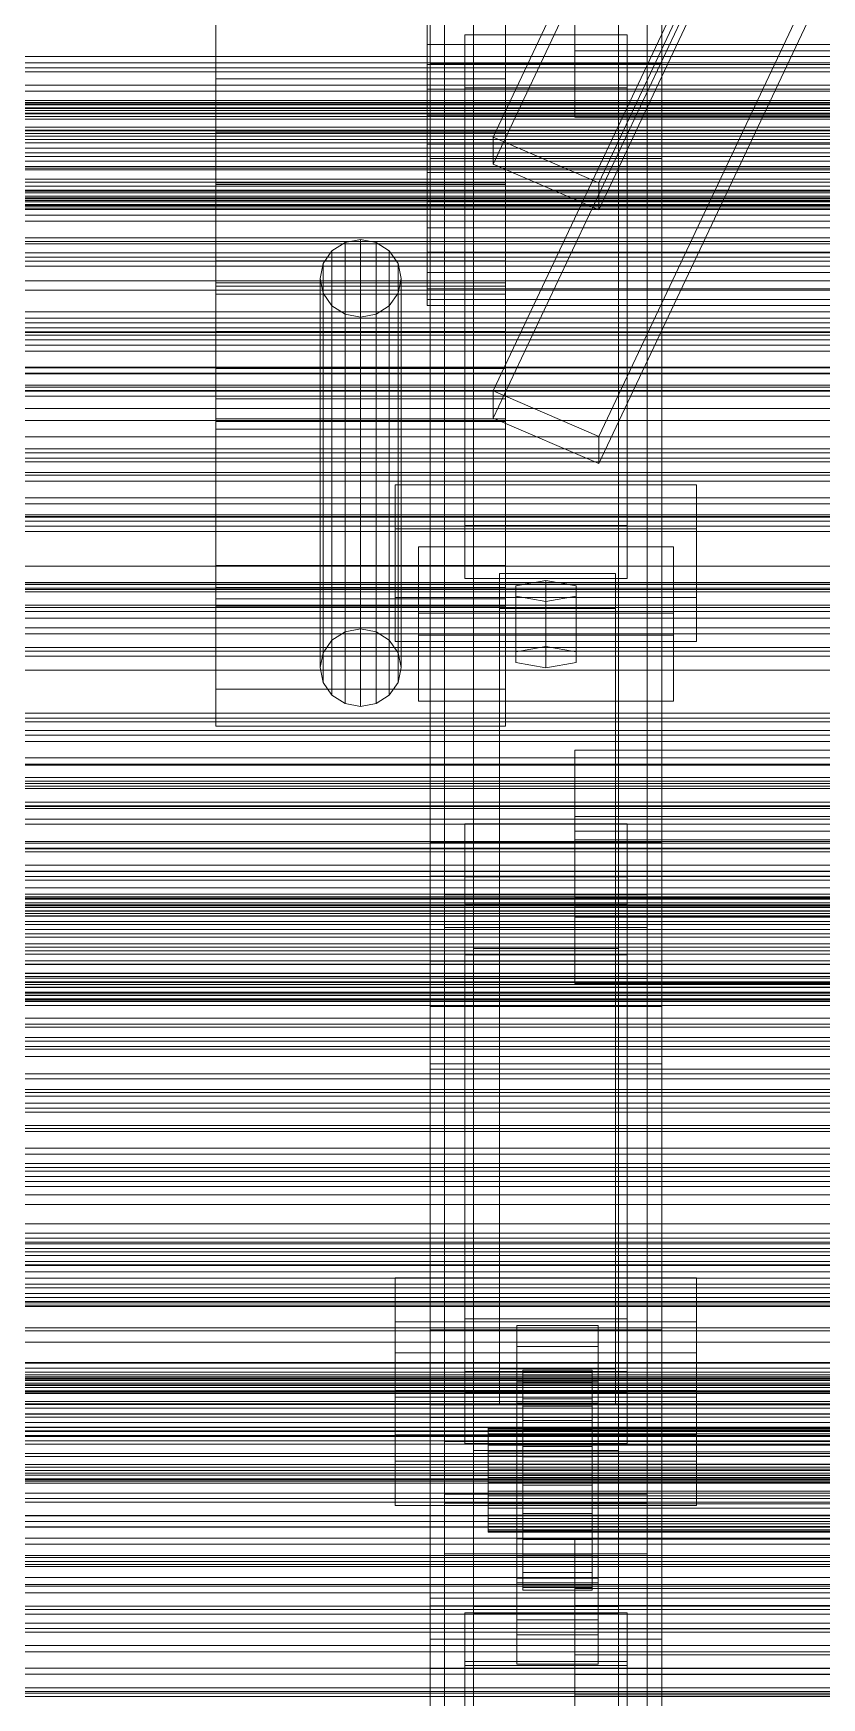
# Model space of a CAD drawing. Header units: millimetres. Extents: x -1970 to 59977, y -65068 to 6837.
# Drawn here: x -518.5 to -382.4, y -33070.8 to -32783.3 of the extents above; entities that cross this region are included whole.
import ezdxf

# ---------------------------------------------------------------- set-up
doc = ezdxf.new("R2010")
doc.units = ezdxf.units.MM
for name, color, linetype, lineweight in [('frontal_C01', 7, 'Continuous', 0), ('frontal_C02', 7, 'Continuous', 0), ('frontal_C03', 7, 'Continuous', 0), ('frontal_C03-dry', 7, 'Continuous', 0), ('frontal_mezcladora', 7, 'Continuous', 0), ('frontal_secador', 7, 'Continuous', 0), ('frontal_tolva', 7, 'Continuous', 0)]:
    doc.layers.add(name, color=color, linetype=linetype, lineweight=lineweight)

msp = doc.modelspace()

# ---------------------------------------------------------------- linework, layer by layer
at = {"layer": 'frontal_C01'}
for p, q in [((-447.5, -32923.012), (-447.5, -32646.772)), ((-412.5, -32646.772), (-412.5, -32923.012)), ((-447.5, -32932.143), (-447.5, -32655.903)), ((-412.5, -32932.143), (-412.5, -32655.903)), ((-450, -33101.026), (-450, -32735.774)), ((-410, -32735.774), (-410, -33101.026)), ((-450, -32740.922), (-450, -32788.55)), ((-450, -32903.764), (-450, -32740.922)), ((-442.5, -32740.992), (-442.5, -32913.744)), ((-442.5, -33383.501), (-442.5, -32742.009)), ((-417.5, -32913.744), (-417.5, -32740.992)), ((-417.5, -32742.009), (-417.5, -33383.501)), ((-410, -32788.55), (-410, -32740.922)), ((-410, -32740.922), (-410, -32903.764)), ((-447.5, -33026.5), (-447.5, -32750.26)), ((-412.5, -32750.26), (-412.5, -33026.5)), ((-447.5, -33035.631), (-447.5, -32759.391)), ((-412.5, -33035.631), (-412.5, -32759.391)), ((-442.5, -33409.133), (-442.5, -32767.641)), ((-417.5, -33409.133), (-417.5, -32767.641)), ((-442.5, -32768.659), (-442.5, -32941.411)), ((-425, -32786.386), (-425, -32770.924)), ((-417.5, -32768.659), (-417.5, -32941.411)), ((-450, -33139.128), (-450, -32773.876)), ((-410, -33139.128), (-410, -32773.876)), ((-425, -32782.355), (-425, -32797.817)), ((-444, -32792.746), (-444, -32783.615)), ((-444, -32783.615), (-416, -32783.615)), ((-444, -32868.364), (-444, -32783.615)), ((-416, -32783.615), (-416, -32792.746)), ((-416, -32783.615), (-416, -32868.364)), ((425, -32786.386), (-425, -32786.386)), ((-425, -32786.386), (-425, -32797.817)), ((-450, -32788.55), (-410, -32788.55)), ((-450, -32951.391), (-450, -32788.55)), ((-410, -32951.391), (-410, -32788.55)), ((-416, -32792.746), (-444, -32792.746)), ((-444, -32792.746), (-444, -32877.496)), ((-416, -32877.496), (-416, -32792.746)), ((-425, -32797.817), (425, -32797.817)), ((-456, -32880.765), (-456, -32861.285)), ((-456, -32861.285), (-404, -32861.285)), ((-456, -32868.905), (-456, -32861.285)), ((-404, -32861.285), (-404, -32880.765)), ((-404, -32861.285), (-404, -32868.905)), ((-416, -32868.364), (-444, -32868.364)), ((-444, -32868.364), (-444, -32877.496)), ((-416, -32877.496), (-416, -32868.364)), ((-404, -32868.905), (-456, -32868.905)), ((-456, -32868.905), (-456, -32888.385)), ((-404, -32888.385), (-404, -32868.905)), ((-452, -32887.251), (-452, -32872.032)), ((-452, -32872.032), (-408, -32872.032)), ((-452, -32883.463), (-452, -32872.032)), ((-408, -32872.032), (-408, -32887.251)), ((-408, -32872.032), (-408, -32883.463)), ((-444, -32877.496), (-416, -32877.496)), ((-438, -32882.686), (-438, -32876.598)), ((-438, -32876.598), (-418, -32876.598)), ((-438, -33013.956), (-438, -32876.598)), ((-418, -32876.598), (-418, -32882.686)), ((-418, -32876.598), (-418, -33013.956)), ((-430, -32877.816), (-435.196, -32878.729)), ((-435.196, -32878.729), (-435.196, -32880.555)), ((-435.196, -32890.159), (-435.196, -32878.729)), ((-424.804, -32878.729), (-430, -32877.816)), ((-430, -32889.246), (-430, -32877.816)), ((-424.804, -32880.555), (-424.804, -32878.729)), ((-424.804, -32890.159), (-424.804, -32878.729)), ((-404, -32880.765), (-456, -32880.765)), ((-456, -32880.765), (-456, -32888.385)), ((-418, -32882.686), (-438, -32882.686)), ((-438, -32882.686), (-438, -33020.044)), ((-435.196, -32880.555), (-430, -32881.468)), ((-435.196, -32891.986), (-435.196, -32880.555)), ((-430, -32881.468), (-424.804, -32880.555)), ((-430, -32881.468), (-430, -32892.899)), ((-424.804, -32891.986), (-424.804, -32880.555)), ((-418, -33020.044), (-418, -32882.686)), ((-404, -32888.385), (-404, -32880.765)), ((-408, -32883.463), (-452, -32883.463)), ((-452, -32883.463), (-452, -32898.682)), ((-408, -32898.682), (-408, -32883.463)), ((-456, -32888.385), (-404, -32888.385)), ((-408, -32887.251), (-452, -32887.251)), ((-452, -32887.251), (-452, -32898.682)), ((-408, -32898.682), (-408, -32887.251)), ((-435.196, -32890.159), (-430, -32889.246)), ((-435.196, -32891.986), (-435.196, -32890.159)), ((-430, -32889.246), (-424.804, -32890.159)), ((-424.804, -32890.159), (-424.804, -32891.986)), ((-430, -32892.899), (-435.196, -32891.986)), ((-424.804, -32891.986), (-430, -32892.899)), ((-452, -32898.682), (-408, -32898.682)), ((-410, -32903.764), (-450, -32903.764)), ((-450, -32903.764), (-450, -32951.391)), ((-450, -33007.252), (-450, -32903.764)), ((-410, -32951.391), (-410, -32903.764)), ((-410, -32903.764), (-410, -33007.252)), ((-425, -32922.624), (-425, -32907.162)), ((-425, -32907.162), (425, -32907.162)), ((-425, -32918.593), (-425, -32907.162)), ((-417.5, -32913.744), (-442.5, -32913.744)), ((-442.5, -32913.744), (-442.5, -32941.411)), ((-417.5, -32941.411), (-417.5, -32913.744)), ((-450, -32928.902), (-450, -32916.727)), ((-450, -32916.727), (450, -32916.727)), ((-450, -32950.066), (-450, -32916.727)), ((-444, -32928.984), (-444, -32919.853)), ((-444, -32919.853), (-416, -32919.853)), ((-444, -33005.334), (-444, -32919.853)), ((425, -32918.593), (-425, -32918.593)), ((-425, -32918.593), (-425, -32934.055)), ((-416, -32919.853), (-416, -32928.984)), ((-416, -32919.853), (-416, -33005.334)), ((-412.5, -32923.012), (-447.5, -32923.012)), ((-447.5, -32923.012), (-447.5, -32932.143)), ((425, -32922.624), (-425, -32922.624)), ((-425, -32922.624), (-425, -32934.055)), ((-412.5, -32932.143), (-412.5, -32923.012)), ((450, -32928.902), (-450, -32928.902)), ((-450, -32928.902), (-450, -32962.241)), ((-416, -32928.984), (-444, -32928.984)), ((-444, -32928.984), (-444, -33014.465)), ((-416, -33014.465), (-416, -32928.984)), ((-447.5, -32932.143), (-412.5, -32932.143)), ((-425, -32934.055), (425, -32934.055)), ((-442.5, -32941.411), (-417.5, -32941.411)), ((450, -32950.066), (-450, -32950.066)), ((-450, -32950.066), (-450, -32962.241)), ((-450, -32951.391), (-410, -32951.391)), ((-450, -33054.879), (-450, -32951.391)), ((-410, -33054.879), (-410, -32951.391)), ((-450, -32962.241), (450, -32962.241)), ((-456, -33017.734), (-456, -32998.254)), ((-456, -32998.254), (-404, -32998.254)), ((-456, -33005.875), (-456, -32998.254)), ((-404, -32998.254), (-404, -33017.734)), ((-404, -32998.254), (-404, -33005.875)), ((-404, -33005.875), (-456, -33005.875)), ((-456, -33005.875), (-456, -33025.355)), ((-416, -33005.334), (-444, -33005.334)), ((-444, -33005.334), (-444, -33014.465)), ((-435, -33010.146), (-435, -33006.494)), ((-435, -33006.494), (-421, -33006.494)), ((-435, -33046.501), (-435, -33006.494)), ((-421, -33006.494), (-421, -33010.146)), ((-421, -33006.494), (-421, -33046.501)), ((-416, -33014.465), (-416, -33005.334)), ((-404, -33025.355), (-404, -33005.875)), ((-410, -33007.252), (-450, -33007.252)), ((-450, -33007.252), (-450, -33054.879)), ((-450, -33372.504), (-450, -33007.252)), ((-410, -33054.879), (-410, -33007.252)), ((-410, -33007.252), (-410, -33372.504)), ((-421, -33010.146), (-435, -33010.146)), ((-435, -33010.146), (-435, -33050.153)), ((-421, -33050.153), (-421, -33010.146)), ((-444, -33014.465), (-416, -33014.465)), ((-418, -33013.956), (-438, -33013.956)), ((-438, -33013.956), (-438, -33020.044)), ((-434, -33024.204), (-434, -33014.215)), ((-434, -33014.215), (-434, -33014.628)), ((-434, -33014.215), (-422, -33014.215)), ((-434, -33015.095), (-434, -33014.215)), ((-434, -33024.399), (-434, -33014.628)), ((-434, -33014.628), (-434, -33016.307)), ((-434, -33014.628), (-422, -33014.628)), ((-434, -33024.62), (-434, -33015.095)), ((-434, -33015.095), (-422, -33015.095)), ((-434, -33017.208), (-434, -33015.095)), ((-422, -33014.628), (-422, -33014.215)), ((-422, -33014.215), (-422, -33024.204)), ((-422, -33014.215), (-422, -33015.095)), ((-422, -33016.307), (-422, -33014.628)), ((-422, -33014.628), (-422, -33024.399)), ((-422, -33015.095), (-422, -33024.62)), ((-422, -33015.095), (-422, -33017.208)), ((-418, -33020.044), (-418, -33013.956)), ((-404, -33017.734), (-456, -33017.734)), ((-456, -33017.734), (-456, -33025.355)), ((-435, -33019.886), (-435, -33016.234)), ((-435, -33016.234), (-421, -33016.234)), ((-435, -33056.241), (-435, -33016.234)), ((-434, -33025.194), (-434, -33016.307)), ((-434, -33016.307), (-434, -33019.136)), ((-434, -33016.307), (-422, -33016.307)), ((-434, -33025.622), (-434, -33017.208)), ((-434, -33017.208), (-422, -33017.208)), ((-434, -33020.411), (-434, -33017.208)), ((-422, -33019.136), (-422, -33016.307)), ((-422, -33016.307), (-422, -33025.194)), ((-422, -33017.208), (-422, -33025.622)), ((-422, -33017.208), (-422, -33020.411)), ((-421, -33016.234), (-421, -33019.886)), ((-421, -33016.234), (-421, -33056.241)), ((-404, -33025.355), (-404, -33017.734)), ((-450, -33032.39), (-450, -33020.215)), ((-450, -33020.215), (450, -33020.215)), ((-450, -33053.554), (-450, -33020.215)), ((-438, -33020.044), (-418, -33020.044)), ((-421, -33019.886), (-435, -33019.886)), ((-435, -33019.886), (-435, -33059.893)), ((-434, -33026.535), (-434, -33019.136)), ((-434, -33019.136), (-434, -33022.923)), ((-434, -33019.136), (-422, -33019.136)), ((-434, -33027.139), (-434, -33020.411)), ((-434, -33020.411), (-422, -33020.411)), ((-434, -33024.485), (-434, -33020.411)), ((-422, -33022.923), (-422, -33019.136)), ((-422, -33019.136), (-422, -33026.535)), ((-422, -33020.411), (-422, -33027.139)), ((-422, -33020.411), (-422, -33024.485)), ((-421, -33059.893), (-421, -33019.886)), ((-434, -33028.329), (-434, -33022.923)), ((-434, -33022.923), (-434, -33027.41)), ((-434, -33022.923), (-422, -33022.923)), ((-422, -33027.41), (-422, -33022.923)), ((-422, -33022.923), (-422, -33028.329)), ((-456, -33025.355), (-404, -33025.355)), ((-412.5, -33026.5), (-447.5, -33026.5)), ((-447.5, -33026.5), (-447.5, -33035.631)), ((-440, -33024.62), (-440, -33024.204)), ((-440, -33024.204), (-440, -33024.399)), ((-440, -33024.204), (440, -33024.204)), ((-440, -33024.399), (-440, -33025.194)), ((-440, -33024.399), (440, -33024.399)), ((-440, -33025.622), (-440, -33024.62)), ((-440, -33024.62), (440, -33024.62)), ((-440, -33025.194), (-440, -33026.535)), ((-440, -33025.194), (440, -33025.194)), ((-440, -33027.139), (-440, -33025.622)), ((-440, -33025.622), (440, -33025.622)), ((-440, -33026.535), (-440, -33028.329)), ((-440, -33026.535), (440, -33026.535)), ((-434, -33024.399), (-434, -33024.204)), ((-422, -33024.204), (-434, -33024.204)), ((-434, -33024.204), (-434, -33024.62)), ((-434, -33025.194), (-434, -33024.399)), ((-422, -33024.399), (-434, -33024.399)), ((-434, -33029.068), (-434, -33024.485)), ((-434, -33024.485), (-422, -33024.485)), ((-434, -33029.153), (-434, -33024.485)), ((-422, -33024.62), (-434, -33024.62)), ((-434, -33024.62), (-434, -33025.622)), ((-434, -33026.535), (-434, -33025.194)), ((-422, -33025.194), (-434, -33025.194)), ((-422, -33025.622), (-434, -33025.622)), ((-434, -33025.622), (-434, -33027.139)), ((-434, -33028.329), (-434, -33026.535)), ((-422, -33026.535), (-434, -33026.535)), ((-422, -33024.204), (-422, -33024.399)), ((-422, -33024.62), (-422, -33024.204)), ((-422, -33024.399), (-422, -33025.194)), ((-422, -33024.485), (-422, -33029.068)), ((-422, -33024.485), (-422, -33029.153)), ((-422, -33025.622), (-422, -33024.62)), ((-422, -33025.194), (-422, -33026.535)), ((-422, -33027.139), (-422, -33025.622)), ((-422, -33026.535), (-422, -33028.329)), ((-412.5, -33035.631), (-412.5, -33026.5)), ((-440, -33029.068), (-440, -33027.139)), ((-440, -33027.139), (440, -33027.139)), ((-440, -33028.329), (-440, -33030.454)), ((-440, -33028.329), (440, -33028.329)), ((-440, -33031.279), (-440, -33029.068)), ((-440, -33029.068), (440, -33029.068)), ((-422, -33027.139), (-434, -33027.139)), ((-434, -33027.139), (-434, -33029.068)), ((-434, -33027.41), (-434, -33030.454)), ((-422, -33027.41), (-434, -33027.41)), ((-434, -33027.41), (-434, -33032.292)), ((-434, -33030.454), (-434, -33028.329)), ((-422, -33028.329), (-434, -33028.329)), ((-422, -33029.068), (-434, -33029.068)), ((-434, -33029.068), (-434, -33031.279)), ((-434, -33031.279), (-434, -33029.153)), ((-434, -33029.153), (-422, -33029.153)), ((-434, -33034.095), (-434, -33029.153)), ((-422, -33029.068), (-422, -33027.139)), ((-422, -33030.454), (-422, -33027.41)), ((-422, -33032.292), (-422, -33027.41)), ((-422, -33028.329), (-422, -33030.454)), ((-422, -33031.279), (-422, -33029.068)), ((-422, -33029.153), (-422, -33031.279)), ((-422, -33029.153), (-422, -33034.095)), ((450, -33032.39), (-450, -33032.39)), ((-450, -33032.39), (-450, -33065.73)), ((-440, -33030.454), (-440, -33032.766)), ((440, -33030.454), (-440, -33030.454)), ((-440, -33033.621), (-440, -33031.279)), ((-440, -33031.279), (440, -33031.279)), ((-434, -33030.454), (-422, -33030.454)), ((-434, -33032.766), (-434, -33030.454)), ((-422, -33031.279), (-434, -33031.279)), ((-434, -33031.279), (-434, -33033.621)), ((-434, -33032.766), (-434, -33032.292)), ((-434, -33032.292), (-434, -33037.234)), ((-434, -33032.292), (-422, -33032.292)), ((-422, -33030.454), (-422, -33032.766)), ((-422, -33033.621), (-422, -33031.279)), ((-422, -33037.234), (-422, -33032.292)), ((-422, -33032.292), (-422, -33032.766)), ((-440, -33032.766), (-440, -33035.108)), ((-440, -33032.766), (440, -33032.766)), ((-440, -33035.933), (-440, -33033.621)), ((-440, -33033.621), (440, -33033.621)), ((-440, -33035.108), (-440, -33037.318)), ((-440, -33035.108), (440, -33035.108)), ((-434, -33035.108), (-434, -33032.766)), ((-422, -33032.766), (-434, -33032.766)), ((-434, -33033.621), (-434, -33034.095)), ((-422, -33033.621), (-434, -33033.621)), ((-434, -33033.621), (-434, -33035.933)), ((-434, -33034.095), (-422, -33034.095)), ((-434, -33038.977), (-434, -33034.095)), ((-434, -33037.318), (-434, -33035.108)), ((-434, -33035.108), (-434, -33037.234)), ((-422, -33035.108), (-434, -33035.108)), ((-422, -33032.766), (-422, -33035.108)), ((-422, -33034.095), (-422, -33033.621)), ((-422, -33035.933), (-422, -33033.621)), ((-422, -33034.095), (-422, -33038.977)), ((-422, -33037.234), (-422, -33035.108)), ((-422, -33035.108), (-422, -33037.318)), ((-447.5, -33035.631), (-412.5, -33035.631)), ((-440, -33038.058), (-440, -33035.933)), ((-440, -33035.933), (440, -33035.933)), ((-440, -33037.318), (-440, -33039.248)), ((-440, -33037.318), (440, -33037.318)), ((-440, -33039.852), (-440, -33038.058)), ((-440, -33038.058), (440, -33038.058)), ((-434, -33035.933), (-434, -33038.977)), ((-422, -33035.933), (-434, -33035.933)), ((-434, -33035.933), (-434, -33038.058)), ((-434, -33037.234), (-434, -33041.902)), ((-434, -33037.234), (-422, -33037.234)), ((-434, -33039.248), (-434, -33037.318)), ((-434, -33037.318), (-434, -33041.902)), ((-422, -33037.318), (-434, -33037.318)), ((-434, -33038.058), (-434, -33043.464)), ((-422, -33038.058), (-434, -33038.058)), ((-434, -33038.058), (-434, -33039.852)), ((-422, -33038.977), (-422, -33035.933)), ((-422, -33038.058), (-422, -33035.933)), ((-422, -33041.902), (-422, -33037.234)), ((-422, -33041.902), (-422, -33037.318)), ((-422, -33037.318), (-422, -33039.248)), ((-422, -33043.464), (-422, -33038.058)), ((-422, -33039.852), (-422, -33038.058)), ((-440, -33039.248), (-440, -33040.765)), ((-440, -33039.248), (440, -33039.248)), ((-440, -33041.192), (-440, -33039.852)), ((-440, -33039.852), (440, -33039.852)), ((-440, -33040.765), (-440, -33041.766)), ((-440, -33040.765), (440, -33040.765)), ((-440, -33041.988), (-440, -33041.192)), ((-440, -33041.192), (440, -33041.192)), ((-434, -33038.977), (-422, -33038.977)), ((-434, -33043.464), (-434, -33038.977)), ((-434, -33040.765), (-434, -33039.248)), ((-434, -33039.248), (-434, -33045.976)), ((-422, -33039.248), (-434, -33039.248)), ((-434, -33039.852), (-434, -33047.251)), ((-422, -33039.852), (-434, -33039.852)), ((-434, -33039.852), (-434, -33041.192)), ((-434, -33041.766), (-434, -33040.765)), ((-434, -33040.765), (-434, -33049.178)), ((-422, -33040.765), (-434, -33040.765)), ((-434, -33041.192), (-434, -33050.08)), ((-422, -33041.192), (-434, -33041.192)), ((-434, -33041.192), (-434, -33041.988)), ((-422, -33038.977), (-422, -33043.464)), ((-422, -33045.976), (-422, -33039.248)), ((-422, -33039.248), (-422, -33040.765)), ((-422, -33047.251), (-422, -33039.852)), ((-422, -33041.192), (-422, -33039.852)), ((-422, -33049.178), (-422, -33040.765)), ((-422, -33040.765), (-422, -33041.766)), ((-422, -33050.08), (-422, -33041.192)), ((-422, -33041.988), (-422, -33041.192)), ((-440, -33041.766), (-440, -33042.183)), ((-440, -33041.766), (440, -33041.766)), ((-440, -33042.183), (-440, -33041.988)), ((-440, -33041.988), (440, -33041.988)), ((-440, -33042.183), (440, -33042.183)), ((-435, -33057.34), (-435, -33043.339)), ((-435, -33043.339), (-421, -33043.339)), ((-435, -33050.959), (-435, -33043.339)), ((-434, -33042.183), (-434, -33041.766)), ((-434, -33041.766), (-434, -33051.292)), ((-422, -33041.766), (-434, -33041.766)), ((-434, -33041.902), (-434, -33045.976)), ((-434, -33041.902), (-422, -33041.902)), ((-434, -33041.988), (-434, -33051.759)), ((-422, -33041.988), (-434, -33041.988)), ((-434, -33041.988), (-434, -33042.183)), ((-434, -33042.183), (-434, -33052.172)), ((-422, -33042.183), (-434, -33042.183)), ((-434, -33043.464), (-422, -33043.464)), ((-434, -33047.251), (-434, -33043.464)), ((-425, -33058.862), (-425, -33043.4)), ((-425, -33043.4), (425, -33043.4)), ((-425, -33054.831), (-425, -33043.4)), ((-422, -33051.292), (-422, -33041.766)), ((-422, -33041.766), (-422, -33042.183)), ((-422, -33045.976), (-422, -33041.902)), ((-422, -33051.759), (-422, -33041.988)), ((-422, -33042.183), (-422, -33041.988)), ((-422, -33052.172), (-422, -33042.183)), ((-422, -33043.464), (-422, -33047.251)), ((-421, -33043.339), (-421, -33057.34)), ((-421, -33043.339), (-421, -33050.959)), ((-421, -33046.501), (-435, -33046.501)), ((-435, -33046.501), (-435, -33050.153)), ((-434, -33045.976), (-434, -33049.178)), ((-434, -33045.976), (-422, -33045.976)), ((-422, -33049.178), (-422, -33045.976)), ((-421, -33050.153), (-421, -33046.501)), ((-434, -33047.251), (-422, -33047.251)), ((-434, -33050.08), (-434, -33047.251)), ((-434, -33049.178), (-434, -33051.292)), ((-434, -33049.178), (-422, -33049.178)), ((-422, -33047.251), (-422, -33050.08)), ((-422, -33051.292), (-422, -33049.178)), ((-435, -33050.153), (-421, -33050.153)), ((-421, -33050.959), (-435, -33050.959)), ((-435, -33050.959), (-435, -33064.96)), ((-434, -33050.08), (-422, -33050.08)), ((-434, -33051.759), (-434, -33050.08)), ((-434, -33051.292), (-434, -33052.172)), ((-434, -33051.292), (-422, -33051.292)), ((-434, -33051.759), (-422, -33051.759)), ((-434, -33052.172), (-434, -33051.759)), ((-434, -33052.172), (-422, -33052.172)), ((-422, -33050.08), (-422, -33051.759)), ((-422, -33052.172), (-422, -33051.292)), ((-422, -33051.759), (-422, -33052.172)), ((-421, -33064.96), (-421, -33050.959)), ((450, -33053.554), (-450, -33053.554)), ((-450, -33053.554), (-450, -33065.73)), ((-450, -33054.879), (-410, -33054.879)), ((-450, -33420.131), (-450, -33054.879)), ((425, -33054.831), (-425, -33054.831)), ((-425, -33054.831), (-425, -33070.293)), ((-410, -33420.131), (-410, -33054.879)), ((-444, -33065.222), (-444, -33056.091)), ((-444, -33056.091), (-416, -33056.091)), ((-444, -33142.303), (-444, -33056.091)), ((-421, -33056.241), (-435, -33056.241)), ((-435, -33056.241), (-435, -33059.893)), ((-421, -33057.34), (-435, -33057.34)), ((-435, -33057.34), (-435, -33064.96)), ((-421, -33059.893), (-421, -33056.241)), ((-421, -33064.96), (-421, -33057.34)), ((-416, -33056.091), (-416, -33065.222)), ((-416, -33056.091), (-416, -33142.303)), ((-435, -33059.893), (-421, -33059.893)), ((425, -33058.862), (-425, -33058.862)), ((-425, -33058.862), (-425, -33070.293)), ((-450, -33065.73), (450, -33065.73)), ((-416, -33065.222), (-444, -33065.222)), ((-444, -33065.222), (-444, -33151.435)), ((-435, -33064.96), (-421, -33064.96)), ((-416, -33151.435), (-416, -33065.222)), ((-425, -33070.293), (425, -33070.293))]:
    msp.add_line(p, q, dxfattribs=at)
at = {"layer": 'frontal_C02'}
for p, q in [((-439.114, -32801.266), (-299.114, -32504.801)), ((-439.114, -32805.942), (-299.114, -32509.477)), ((-280.886, -32512.674), (-420.886, -32809.138)), ((-420.886, -32813.814), (-280.886, -32517.35)), ((-439.114, -32845.106), (-299.114, -32548.641)), ((-439.114, -32849.782), (-299.114, -32553.317)), ((-280.886, -32556.513), (-420.886, -32852.978)), ((-420.886, -32857.654), (-280.886, -32561.19)), ((-450, -32766.677), (-450, -32804.93)), ((-450, -32923.039), (-450, -32766.677)), ((-410, -32804.93), (-410, -32766.677)), ((-410, -32766.677), (-410, -32923.039)), ((-487, -32791.203), (-487, -32775.048)), ((-437, -32775.048), (-437, -32791.203)), ((-450.5, -32780.553), (-450.5, -32785.261)), ((-450.5, -32788.721), (-450.5, -32782.425)), ((-487, -32782.869), (-487, -32800.429)), ((-450.5, -32785.261), (-450.5, -32792.965)), ((-342.5, -32785.261), (-450.5, -32785.261)), ((-437, -32800.429), (-437, -32782.869)), ((-487, -32809.449), (-487, -32791.203)), ((-487, -32791.203), (-437, -32791.203)), ((-450.5, -32797.486), (-450.5, -32788.721)), ((-342.5, -32788.721), (-450.5, -32788.721)), ((-437, -32791.203), (-437, -32809.449)), ((-450.5, -32792.965), (-450.5, -32802.492)), ((-342.5, -32792.965), (-450.5, -32792.965)), ((-450.5, -32807.386), (-450.5, -32797.486)), ((-450.5, -32797.486), (-342.5, -32797.486)), ((-487, -32800.429), (-487, -32818.676)), ((-437, -32800.429), (-487, -32800.429)), ((-450.5, -32802.492), (-450.5, -32812.392)), ((-342.5, -32802.492), (-450.5, -32802.492)), ((-420.886, -32809.138), (-439.114, -32801.266)), ((-439.114, -32801.266), (-439.114, -32805.942)), ((-437, -32818.676), (-437, -32800.429)), ((-450, -32804.93), (-410, -32804.93)), ((-450, -32961.292), (-450, -32804.93)), ((-410, -32961.292), (-410, -32804.93)), ((-450.5, -32816.913), (-450.5, -32807.386)), ((-342.5, -32807.386), (-450.5, -32807.386)), ((-439.114, -32805.942), (-420.886, -32813.814)), ((-487, -32882.251), (-487, -32809.185)), ((-487, -32809.185), (-437, -32809.185)), ((-487, -32823.53), (-487, -32809.185)), ((-487, -32827.009), (-487, -32809.449)), ((-437, -32809.449), (-487, -32809.449)), ((-437, -32809.185), (-437, -32882.251)), ((-437, -32809.185), (-437, -32823.53)), ((-437, -32809.449), (-437, -32827.009)), ((-420.886, -32813.814), (-420.886, -32809.138)), ((-450.5, -32812.392), (-450.5, -32821.157)), ((-342.5, -32812.392), (-450.5, -32812.392)), ((-450.5, -32824.617), (-450.5, -32816.913)), ((-342.5, -32816.913), (-450.5, -32816.913)), ((-487, -32818.676), (-487, -32834.831)), ((-437, -32818.676), (-487, -32818.676)), ((-464.679, -32819.472), (-466.95, -32820.923)), ((-462, -32818.962), (-464.679, -32819.472)), ((-464.679, -32886.693), (-464.679, -32819.472)), ((-459.321, -32819.472), (-462, -32818.962)), ((-462, -32886.184), (-462, -32818.962)), ((-457.05, -32820.923), (-459.321, -32819.472)), ((-459.321, -32886.693), (-459.321, -32819.472)), ((-437, -32834.831), (-437, -32818.676)), ((-487, -32875.235), (-487, -32822.627)), ((-487, -32822.627), (-437, -32822.627)), ((-487, -32828.365), (-487, -32822.627)), ((-466.95, -32820.923), (-468.467, -32823.095)), ((-466.95, -32888.144), (-466.95, -32820.923)), ((-455.533, -32823.095), (-457.05, -32820.923)), ((-457.05, -32888.144), (-457.05, -32820.923)), ((-450.5, -32821.157), (-450.5, -32827.453)), ((-342.5, -32821.157), (-450.5, -32821.157)), ((-437, -32822.627), (-437, -32875.235)), ((-437, -32822.627), (-437, -32828.365)), ((-437, -32823.53), (-487, -32823.53)), ((-487, -32823.53), (-487, -32896.596)), ((-468.467, -32823.095), (-469, -32825.657)), ((-469, -32825.657), (-468.467, -32828.219)), ((-469, -32892.878), (-469, -32825.657)), ((-468.467, -32890.316), (-468.467, -32823.095)), ((-455, -32825.657), (-455.533, -32823.095)), ((-455.533, -32890.316), (-455.533, -32823.095)), ((-455.533, -32828.219), (-455, -32825.657)), ((-455, -32825.657), (-455, -32892.878)), ((-450.5, -32829.326), (-450.5, -32824.617)), ((-342.5, -32824.617), (-450.5, -32824.617)), ((-437, -32896.596), (-437, -32823.53)), ((-487, -32879.06), (-487, -32826.452)), ((-487, -32826.452), (-437, -32826.452)), ((-487, -32850.361), (-487, -32826.452)), ((-487, -32841.209), (-487, -32827.009)), ((-437, -32827.009), (-487, -32827.009)), ((-437, -32828.365), (-487, -32828.365)), ((-487, -32828.365), (-487, -32880.973)), ((-468.467, -32828.219), (-466.95, -32830.39)), ((-468.467, -32895.44), (-468.467, -32828.219)), ((-457.05, -32830.39), (-455.533, -32828.219)), ((-455.533, -32895.44), (-455.533, -32828.219)), ((-450.5, -32827.453), (-450.5, -32830.322)), ((-342.5, -32827.453), (-450.5, -32827.453)), ((-437, -32826.452), (-437, -32879.06)), ((-437, -32826.452), (-437, -32850.361)), ((-437, -32827.009), (-437, -32841.209)), ((-437, -32880.973), (-437, -32828.365)), ((-466.95, -32830.39), (-464.679, -32831.842)), ((-466.95, -32897.612), (-466.95, -32830.39)), ((-459.321, -32831.842), (-457.05, -32830.39)), ((-457.05, -32897.612), (-457.05, -32830.39)), ((-450.5, -32830.322), (-450.5, -32829.326)), ((-342.5, -32829.326), (-450.5, -32829.326)), ((-342.5, -32830.322), (-450.5, -32830.322)), ((-464.679, -32831.842), (-462, -32832.351)), ((-464.679, -32899.063), (-464.679, -32831.842)), ((-462, -32832.351), (-459.321, -32831.842)), ((-462, -32899.572), (-462, -32832.351)), ((-459.321, -32899.063), (-459.321, -32831.842)), ((-487, -32834.831), (-487, -32846.435)), ((-437, -32834.831), (-487, -32834.831)), ((-437, -32846.435), (-437, -32834.831)), ((-487, -32849.887), (-487, -32841.209)), ((-437, -32841.209), (-487, -32841.209)), ((-437, -32841.209), (-437, -32849.887)), ((-420.886, -32852.978), (-439.114, -32845.106)), ((-439.114, -32845.106), (-439.114, -32849.782)), ((-487, -32846.435), (-487, -32851.722)), ((-437, -32846.435), (-487, -32846.435)), ((-437, -32851.722), (-437, -32846.435)), ((-487, -32851.722), (-487, -32849.887)), ((-437, -32849.887), (-487, -32849.887)), ((-437, -32850.361), (-487, -32850.361)), ((-487, -32850.361), (-487, -32902.968)), ((-439.114, -32849.782), (-420.886, -32857.654)), ((-437, -32849.887), (-437, -32851.722)), ((-437, -32902.968), (-437, -32850.361)), ((-437, -32851.722), (-487, -32851.722)), ((-420.886, -32857.654), (-420.886, -32852.978)), ((-437, -32875.235), (-487, -32875.235)), ((-487, -32875.235), (-487, -32880.973)), ((-437, -32880.973), (-437, -32875.235)), ((-437, -32879.06), (-487, -32879.06)), ((-487, -32879.06), (-487, -32902.968)), ((-437, -32902.968), (-437, -32879.06)), ((-487, -32880.973), (-437, -32880.973)), ((-437, -32882.251), (-487, -32882.251)), ((-487, -32882.251), (-487, -32896.596)), ((-437, -32896.596), (-437, -32882.251)), ((-468.467, -32890.316), (-466.95, -32888.144)), ((-466.95, -32888.144), (-464.679, -32886.693)), ((-464.679, -32886.693), (-462, -32886.184)), ((-462, -32886.184), (-459.321, -32886.693)), ((-459.321, -32886.693), (-457.05, -32888.144)), ((-457.05, -32888.144), (-455.533, -32890.316)), ((-469, -32892.878), (-468.467, -32890.316)), ((-455.533, -32890.316), (-455, -32892.878)), ((-468.467, -32895.44), (-469, -32892.878)), ((-455, -32892.878), (-455.533, -32895.44)), ((-487, -32896.596), (-437, -32896.596)), ((-466.95, -32897.612), (-468.467, -32895.44)), ((-464.679, -32899.063), (-466.95, -32897.612)), ((-457.05, -32897.612), (-459.321, -32899.063)), ((-455.533, -32895.44), (-457.05, -32897.612)), ((-462, -32899.572), (-464.679, -32899.063)), ((-459.321, -32899.063), (-462, -32899.572)), ((-487, -32902.968), (-437, -32902.968)), ((-410, -32923.039), (-450, -32923.039)), ((-450, -32923.039), (-450, -32961.292)), ((-450, -33022.409), (-450, -32923.039)), ((-425, -32935.971), (-425, -32921.124)), ((-425, -32921.124), (425, -32921.124)), ((-425, -32932.6), (-425, -32921.124)), ((-410, -32961.292), (-410, -32923.039)), ((-410, -32923.039), (-410, -33022.409)), ((-444, -32942.495), (-444, -32933.727)), ((-444, -32933.727), (-416, -32933.727)), ((-444, -33018.078), (-444, -32933.727)), ((425, -32932.6), (-425, -32932.6)), ((-425, -32932.6), (-425, -32947.447)), ((-416, -32933.727), (-416, -32942.495)), ((-416, -32933.727), (-416, -33018.078)), ((-447.5, -32946.549), (-447.5, -32937.781)), ((-447.5, -32937.781), (-412.5, -32937.781)), ((-447.5, -33119.485), (-447.5, -32937.781)), ((425, -32935.971), (-425, -32935.971)), ((-425, -32935.971), (-425, -32947.447)), ((-412.5, -32937.781), (-412.5, -32946.549)), ((-412.5, -32937.781), (-412.5, -33119.485)), ((-410, -32943.599), (-450, -32943.599)), ((-450, -32943.599), (-450, -32991.416)), ((-450, -33099.961), (-450, -32943.599)), ((-416, -32942.495), (-444, -32942.495)), ((-444, -32942.495), (-444, -33026.846)), ((-416, -33026.846), (-416, -32942.495)), ((-410, -32991.416), (-410, -32943.599)), ((-410, -32943.599), (-410, -33099.961)), ((-412.5, -32946.549), (-447.5, -32946.549)), ((-447.5, -33128.253), (-447.5, -32946.549)), ((-425, -32947.447), (425, -32947.447)), ((-412.5, -33128.253), (-412.5, -32946.549)), ((-450, -32961.292), (-410, -32961.292)), ((-450, -33060.662), (-450, -32961.292)), ((-410, -33060.662), (-410, -32961.292)), ((-450, -32991.416), (-410, -32991.416)), ((-450, -33147.778), (-450, -32991.416)), ((-410, -33147.778), (-410, -32991.416)), ((-456, -33029.902), (-456, -33011.197)), ((-456, -33011.197), (-404, -33011.197)), ((-456, -33018.848), (-456, -33011.197)), ((-404, -33011.197), (-404, -33029.902)), ((-404, -33011.197), (-404, -33018.848)), ((-416, -33018.078), (-444, -33018.078)), ((-444, -33018.078), (-444, -33026.846)), ((-416, -33026.846), (-416, -33018.078)), ((-404, -33018.848), (-456, -33018.848)), ((-456, -33018.848), (-456, -33037.553)), ((-404, -33037.553), (-404, -33018.848)), ((-410, -33022.409), (-450, -33022.409)), ((-450, -33022.409), (-450, -33060.662)), ((-450, -33373.127), (-450, -33022.409)), ((-410, -33060.662), (-410, -33022.409)), ((-410, -33022.409), (-410, -33373.127)), ((-444, -33026.846), (-416, -33026.846)), ((-442.5, -33056.197), (-442.5, -33026.875)), ((-442.5, -33026.875), (-417.5, -33026.875)), ((-442.5, -33026.875), (-442.5, -33109.208)), ((-417.5, -33026.875), (-417.5, -33056.197)), ((-417.5, -33109.208), (-417.5, -33026.875)), ((-417.5, -33028.053), (-442.5, -33028.053)), ((-442.5, -33028.053), (-442.5, -33055.019)), ((-442.5, -33560.475), (-442.5, -33028.053)), ((-417.5, -33055.019), (-417.5, -33028.053)), ((-417.5, -33028.053), (-417.5, -33560.475)), ((-404, -33029.902), (-456, -33029.902)), ((-456, -33029.902), (-456, -33037.553)), ((-404, -33037.553), (-404, -33029.902)), ((-456, -33037.553), (-404, -33037.553)), ((-447.5, -33045.92), (-447.5, -33037.152)), ((-447.5, -33037.152), (-412.5, -33037.152)), ((-447.5, -33218.856), (-447.5, -33037.152)), ((-412.5, -33037.152), (-412.5, -33045.92)), ((-412.5, -33037.152), (-412.5, -33218.856)), ((-412.5, -33045.92), (-447.5, -33045.92)), ((-447.5, -33227.624), (-447.5, -33045.92)), ((-412.5, -33227.624), (-412.5, -33045.92)), ((-425, -33066.756), (-425, -33051.909)), ((-425, -33051.909), (425, -33051.909)), ((-425, -33063.385), (-425, -33051.909)), ((-442.5, -33055.019), (-417.5, -33055.019)), ((-442.5, -33587.441), (-442.5, -33055.019)), ((-417.5, -33587.441), (-417.5, -33055.019)), ((-417.5, -33056.197), (-442.5, -33056.197)), ((-442.5, -33056.197), (-442.5, -33138.53)), ((-417.5, -33056.197), (-417.5, -33138.53)), ((-450, -33060.662), (-410, -33060.662)), ((-450, -33411.381), (-450, -33060.662)), ((-410, -33411.381), (-410, -33060.662)), ((425, -33063.385), (-425, -33063.385)), ((-425, -33063.385), (-425, -33078.232)), ((-444, -33073.28), (-444, -33064.512)), ((-444, -33064.512), (-416, -33064.512)), ((-444, -33149.598), (-444, -33064.512)), ((425, -33066.756), (-425, -33066.756)), ((-425, -33066.756), (-425, -33078.232)), ((-416, -33064.512), (-416, -33073.28)), ((-416, -33064.512), (-416, -33149.598))]:
    msp.add_line(p, q, dxfattribs=at)
at = {"layer": 'frontal_C03'}
for p, q in [((-1250, -32787.32), (1250, -32787.32)), ((1250, -32788.431), (-1250, -32788.431)), ((-1250, -32789.276), (1250, -32789.276)), ((1250, -32789.313), (-1250, -32789.313)), ((1250, -32789.966), (-1250, -32789.966)), ((1250, -32792.274), (-1250, -32792.274)), ((-1250, -32793.331), (1250, -32793.331)), ((-1268, -32795.293), (1268, -32795.293)), ((-1268, -32795.518), (1268, -32795.518)), ((-1268, -32795.682), (1268, -32795.682)), ((-1268, -32796.34), (1268, -32796.34)), ((-1268, -32796.657), (1268, -32796.657)), ((-1250, -32794.92), (1250, -32794.92)), ((1250, -32796.183), (-1250, -32796.183)), ((-1268, -32797.703), (1268, -32797.703)), ((-1268, -32798.152), (1268, -32798.152)), ((-1268, -32799.516), (1268, -32799.516)), ((1250, -32797.101), (-1250, -32797.101)), ((1250, -32797.24), (-1250, -32797.24)), ((1250, -32799.548), (-1250, -32799.548)), ((-1268, -32800.066), (1268, -32800.066)), ((-1268, -32801.653), (1268, -32801.653)), ((1268, -32802.267), (-1268, -32802.267)), ((1250, -32800.201), (-1250, -32800.201)), ((1250, -32801.083), (-1250, -32801.083)), ((-1268, -32803.97), (1268, -32803.97)), ((-1268, -32804.605), (1268, -32804.605)), ((-1250, -32803.159), (1250, -32803.159)), ((-1250, -32805.417), (1250, -32805.417)), ((-1268, -32806.309), (1268, -32806.309)), ((-1268, -32806.922), (1268, -32806.922)), ((-1268, -32808.51), (1268, -32808.51)), ((-1268, -32809.06), (1268, -32809.06)), ((-1268, -32810.423), (1268, -32810.423)), ((-1268, -32810.872), (1268, -32810.872)), ((1250, -32810.889), (-1250, -32810.889)), ((-1268, -32811.918), (1268, -32811.918)), ((-1268, -32812.236), (1268, -32812.236)), ((-1268, -32812.894), (1268, -32812.894)), ((-1268, -32813.058), (1268, -32813.058)), ((-1268, -32813.282), (1268, -32813.282)), ((-1250, -32811.474), (1250, -32811.474)), ((1250, -32811.77), (-1250, -32811.77)), ((1250, -32812.424), (-1250, -32812.424)), ((-1250, -32813.655), (1250, -32813.655)), ((1250, -32814.731), (-1250, -32814.731)), ((-1250, -32815.789), (1250, -32815.789)), ((1250, -32818.641), (-1250, -32818.641)), ((-1250, -32819.3), (1250, -32819.3)), ((1250, -32819.698), (-1250, -32819.698)), ((-1250, -32821.256), (1250, -32821.256)), ((1250, -32822.006), (-1250, -32822.006)), ((1250, -32822.659), (-1250, -32822.659)), ((1250, -32823.54), (-1250, -32823.54)), ((-1250, -32826.103), (1250, -32826.103)), ((-1250, -32827.7), (1250, -32827.7)), ((-1250, -32831.419), (1250, -32831.419)), ((-1250, -32832.548), (1250, -32832.548)), ((1250, -32833.347), (-1250, -32833.347)), ((1250, -32834.228), (-1250, -32834.228)), ((1250, -32834.882), (-1250, -32834.882)), ((-1250, -32834.886), (1250, -32834.886)), ((-1250, -32835.47), (1250, -32835.47)), ((-1250, -32836.268), (1250, -32836.268)), ((1250, -32837.189), (-1250, -32837.189)), ((-1250, -32838.246), (1250, -32838.246)), ((1250, -32841.098), (-1250, -32841.098)), ((1250, -32842.156), (-1250, -32842.156)), ((1250, -32844.463), (-1250, -32844.463)), ((1250, -32845.117), (-1250, -32845.117)), ((1250, -32845.998), (-1250, -32845.998)), ((-1500, -32850.211), (1500, -32850.211)), ((-1500, -32855.102), (1500, -32855.102)), ((1250, -32855.804), (-1250, -32855.804)), ((1250, -32856.686), (-1250, -32856.686)), ((1250, -32857.339), (-1250, -32857.339)), ((1500, -32859.194), (-1500, -32859.194)), ((1250, -32859.647), (-1250, -32859.647)), ((-1250, -32860.704), (1250, -32860.704)), ((1250, -32863.556), (-1250, -32863.556)), ((1250, -32864.613), (-1250, -32864.613)), ((1500, -32866.511), (-1500, -32866.511)), ((1500, -32866.796), (-1500, -32866.796)), ((1250, -32866.921), (-1250, -32866.921)), ((1250, -32867.574), (-1250, -32867.574)), ((1250, -32868.456), (-1250, -32868.456)), ((-1500, -32878.204), (1500, -32878.204)), ((1250, -32878.262), (-1250, -32878.262)), ((1250, -32879.143), (-1250, -32879.143)), ((1250, -32879.797), (-1250, -32879.797)), ((1250, -32882.104), (-1250, -32882.104)), ((-1250, -32883.162), (1250, -32883.162)), ((1500, -32884.317), (-1500, -32884.317)), ((1250, -32886.014), (-1250, -32886.014)), ((1250, -32887.071), (-1250, -32887.071)), ((1250, -32889.378), (-1250, -32889.378)), ((1250, -32890.032), (-1250, -32890.032)), ((1250, -32890.913), (-1250, -32890.913)), ((-1500, -32893.3), (1500, -32893.3)), ((1250, -32900.72), (-1250, -32900.72)), ((1250, -32901.601), (-1250, -32901.601)), ((1250, -32902.254), (-1250, -32902.254)), ((1250, -32904.562), (-1250, -32904.562)), ((-1250, -32905.619), (1250, -32905.619)), ((1250, -32908.471), (-1250, -32908.471)), ((1250, -32909.529), (-1250, -32909.529)), ((1250, -32911.836), (-1250, -32911.836)), ((1250, -32912.49), (-1250, -32912.49)), ((1250, -32913.371), (-1250, -32913.371)), ((-1250, -32916.092), (1250, -32916.092)), ((-1250, -32916.725), (1250, -32916.725)), ((-1250, -32917.189), (1250, -32917.189)), ((-1250, -32919.044), (1250, -32919.044)), ((-1250, -32919.941), (1250, -32919.941)), ((-1250, -32922.893), (1250, -32922.893)), ((1250, -32923.177), (-1250, -32923.177)), ((1250, -32924.059), (-1250, -32924.059)), ((-1250, -32924.16), (1250, -32924.16)), ((1250, -32924.712), (-1250, -32924.712)), ((1530, -32928.942), (-1530, -32928.942)), ((1250, -32927.019), (-1250, -32927.019)), ((-1250, -32928.008), (1250, -32928.008)), ((-1250, -32928.077), (1250, -32928.077)), ((-1250, -32929.56), (1250, -32929.56)), ((1250, -32930.929), (-1250, -32930.929)), ((1250, -32931.986), (-1250, -32931.986)), ((1530, -32933.942), (-1530, -32933.942)), ((-1500, -32932.482), (1500, -32932.482)), ((-1500, -32932.706), (1500, -32932.706)), ((-1500, -32932.87), (1500, -32932.87)), ((-1500, -32933.528), (1500, -32933.528)), ((-1500, -32933.845), (1500, -32933.845)), ((-1500, -32934.891), (1500, -32934.891)), ((-1250, -32934.04), (1250, -32934.04)), ((1250, -32934.294), (-1250, -32934.294)), ((1250, -32934.947), (-1250, -32934.947)), ((-1500, -32935.34), (1500, -32935.34)), ((-1500, -32936.704), (1500, -32936.704)), ((-1500, -32937.254), (1500, -32937.254)), ((1250, -32935.772), (-1250, -32935.772)), ((1250, -32935.828), (-1250, -32935.828)), ((-1500, -32938.841), (1500, -32938.841)), ((1500, -32939.455), (-1500, -32939.455)), ((-1250, -32940.58), (1250, -32940.58)), ((-1500, -32941.158), (1500, -32941.158)), ((-1500, -32941.793), (1500, -32941.793)), ((-1500, -32943.497), (1500, -32943.497)), ((-1250, -32942.372), (1250, -32942.372)), ((-1500, -32944.111), (1500, -32944.111)), ((-1500, -32945.698), (1500, -32945.698)), ((-1500, -32946.248), (1500, -32946.248)), ((1250, -32945.635), (-1250, -32945.635)), ((-1500, -32947.611), (1500, -32947.611)), ((-1500, -32948.06), (1500, -32948.06)), ((-1500, -32949.107), (1500, -32949.107)), ((1250, -32946.516), (-1250, -32946.516)), ((1250, -32947.17), (-1250, -32947.17)), ((-1250, -32947.18), (1250, -32947.18)), ((-1250, -32948.911), (1250, -32948.911)), ((-1500, -32949.424), (1500, -32949.424)), ((-1500, -32950.082), (1500, -32950.082)), ((-1500, -32950.246), (1500, -32950.246)), ((-1500, -32950.47), (1500, -32950.47)), ((1250, -32949.477), (-1250, -32949.477)), ((-1250, -32950.534), (1250, -32950.534)), ((-1250, -32953.392), (1250, -32953.392)), ((1250, -32954.444), (-1250, -32954.444)), ((-1250, -32954.944), (1250, -32954.944)), ((1250, -32956.751), (-1250, -32956.751)), ((1250, -32957.405), (-1250, -32957.405)), ((1250, -32958.286), (-1250, -32958.286)), ((-1250, -32958.792), (1250, -32958.792)), ((-1250, -32960.059), (1250, -32960.059)), ((-1250, -32963.011), (1250, -32963.011)), ((-1250, -32963.907), (1250, -32963.907)), ((-1250, -32965.763), (1250, -32965.763)), ((-1250, -32966.227), (1250, -32966.227)), ((-1250, -32966.86), (1250, -32966.86)), ((1250, -32968.092), (-1250, -32968.092)), ((1250, -32968.974), (-1250, -32968.974)), ((1250, -32969.627), (-1250, -32969.627)), ((1250, -32971.935), (-1250, -32971.935)), ((-1250, -32972.992), (1250, -32972.992)), ((1250, -32975.844), (-1250, -32975.844)), ((1250, -32976.902), (-1250, -32976.902)), ((1250, -32979.209), (-1250, -32979.209)), ((1250, -32979.862), (-1250, -32979.862)), ((1250, -32980.744), (-1250, -32980.744)), ((1530, -32983.942), (-1530, -32983.942)), ((1530, -32988.942), (-1530, -32988.942)), ((1250, -32990.55), (-1250, -32990.55)), ((1250, -32991.431), (-1250, -32991.431)), ((1250, -32992.085), (-1250, -32992.085)), ((-1250, -32992.392), (1250, -32992.392)), ((-1250, -32993.19), (1250, -32993.19)), ((-1250, -32993.774), (1250, -32993.774)), ((1250, -32994.392), (-1250, -32994.392)), ((-1250, -32995.45), (1250, -32995.45)), ((-1250, -32996.112), (1250, -32996.112)), ((-1250, -32997.242), (1250, -32997.242)), ((1250, -32998.302), (-1250, -32998.302)), ((1250, -32999.359), (-1250, -32999.359)), ((-1250, -33000.961), (1250, -33000.961)), ((1250, -33001.667), (-1250, -33001.667)), ((1250, -33002.32), (-1250, -33002.32)), ((-1250, -33002.558), (1250, -33002.558)), ((1250, -33003.201), (-1250, -33003.201)), ((-1250, -33007.405), (1250, -33007.405)), ((-1250, -33009.36), (1250, -33009.36)), ((-1268, -33015.378), (1268, -33015.378)), ((1250, -33013.008), (-1250, -33013.008)), ((1250, -33013.889), (-1250, -33013.889)), ((1250, -33014.543), (-1250, -33014.543)), ((-1250, -33015.005), (1250, -33015.005)), ((-1268, -33015.602), (1268, -33015.602)), ((-1268, -33015.767), (1268, -33015.767)), ((-1268, -33016.424), (1268, -33016.424)), ((-1268, -33016.742), (1268, -33016.742)), ((-1268, -33017.788), (1268, -33017.788)), ((-1268, -33018.237), (1268, -33018.237)), ((1250, -33016.85), (-1250, -33016.85)), ((1250, -33017.186), (-1250, -33017.186)), ((-1250, -33017.907), (1250, -33017.907)), ((-1268, -33019.6), (1268, -33019.6)), ((-1268, -33020.15), (1268, -33020.15)), ((1250, -33020.759), (-1250, -33020.759)), ((-1268, -33021.738), (1268, -33021.738)), ((1268, -33022.351), (-1268, -33022.351)), ((-1268, -33024.055), (1268, -33024.055)), ((1250, -33021.817), (-1250, -33021.817)), ((-1250, -33023.243), (1250, -33023.243)), ((-1268, -33024.69), (1268, -33024.69)), ((-1268, -33026.394), (1268, -33026.394)), ((1250, -33024.124), (-1250, -33024.124)), ((1250, -33024.778), (-1250, -33024.778)), ((-1250, -33025.502), (1250, -33025.502)), ((1250, -33025.659), (-1250, -33025.659)), ((-1268, -33027.007), (1268, -33027.007)), ((-1268, -33028.595), (1268, -33028.595)), ((-1268, -33029.145), (1268, -33029.145)), ((-1268, -33030.508), (1268, -33030.508)), ((-1268, -33030.957), (1268, -33030.957)), ((-1268, -33032.003), (1268, -33032.003)), ((-1268, -33032.321), (1268, -33032.321)), ((-1250, -33031.559), (1250, -33031.559)), ((-1268, -33032.978), (1268, -33032.978)), ((-1268, -33033.143), (1268, -33033.143)), ((-1268, -33033.367), (1268, -33033.367)), ((-1250, -33033.74), (1250, -33033.74)), ((1250, -33035.465), (-1250, -33035.465)), ((1250, -33036.347), (-1250, -33036.347)), ((1250, -33037), (-1250, -33037)), ((1250, -33039.308), (-1250, -33039.308)), ((-1250, -33039.385), (1250, -33039.385)), ((-1250, -33040.365), (1250, -33040.365)), ((-1250, -33041.34), (1250, -33041.34)), ((1250, -33043.217), (-1250, -33043.217)), ((1250, -33044.274), (-1250, -33044.274)), ((-1250, -33046.187), (1250, -33046.187)), ((1250, -33046.582), (-1250, -33046.582)), ((1250, -33047.235), (-1250, -33047.235)), ((-1250, -33047.784), (1250, -33047.784)), ((1250, -33048.117), (-1250, -33048.117)), ((-1250, -33051.504), (1250, -33051.504)), ((-1250, -33052.633), (1250, -33052.633)), ((-1250, -33054.971), (1250, -33054.971)), ((-1250, -33055.555), (1250, -33055.555)), ((-1250, -33056.353), (1250, -33056.353)), ((1250, -33057.923), (-1250, -33057.923)), ((1250, -33058.804), (-1250, -33058.804)), ((1250, -33059.458), (-1250, -33059.458)), ((1250, -33061.765), (-1250, -33061.765)), ((-1250, -33062.823), (1250, -33062.823)), ((1250, -33065.675), (-1250, -33065.675)), ((1250, -33066.732), (-1250, -33066.732)), ((1250, -33069.039), (-1250, -33069.039)), ((1250, -33069.693), (-1250, -33069.693)), ((1250, -33070.574), (-1250, -33070.574))]:
    msp.add_line(p, q, dxfattribs=at)
at = {"layer": 'frontal_C03-dry'}
for p, q in [((-1250, -32800.625), (1250, -32800.625)), ((1250, -32806.625), (-1250, -32806.625)), ((1290, -32809.75), (-1290, -32809.75)), ((1250, -32810.625), (-1250, -32810.625)), ((-1290, -32813.75), (1290, -32813.75)), ((-1250, -32835), (1250, -32835)), ((1250, -32841), (-1250, -32841)), ((1290, -32844.125), (-1290, -32844.125)), ((1250, -32845), (-1250, -32845)), ((-1290, -32848.125), (1290, -32848.125)), ((-1250, -32869.375), (1250, -32869.375)), ((1250, -32875.375), (-1250, -32875.375)), ((1290, -32878.5), (-1290, -32878.5)), ((1250, -32879.375), (-1250, -32879.375)), ((-1290, -32882.5), (1290, -32882.5)), ((-1250, -32903.75), (1250, -32903.75)), ((1250, -32909.75), (-1250, -32909.75)), ((1290, -32912.875), (-1290, -32912.875)), ((1250, -32913.75), (-1250, -32913.75)), ((-1290, -32916.875), (1290, -32916.875)), ((-1250, -32938.125), (1250, -32938.125)), ((1250, -32944.125), (-1250, -32944.125)), ((1290, -32947.25), (-1290, -32947.25)), ((1250, -32948.125), (-1250, -32948.125)), ((-1290, -32951.25), (1290, -32951.25)), ((-1250, -32972.5), (1250, -32972.5)), ((1250, -32978.5), (-1250, -32978.5)), ((1290, -32981.625), (-1290, -32981.625)), ((1250, -32982.5), (-1250, -32982.5)), ((-1290, -32985.625), (1290, -32985.625)), ((-1250, -33006.875), (1250, -33006.875)), ((1250, -33012.875), (-1250, -33012.875)), ((1290, -33016), (-1290, -33016)), ((1250, -33016.875), (-1250, -33016.875)), ((-1290, -33020), (1290, -33020)), ((-1250, -33041.25), (1250, -33041.25)), ((1250, -33047.25), (-1250, -33047.25)), ((1250, -33051.25), (-1250, -33051.25))]:
    msp.add_line(p, q, dxfattribs=at)
at = {"layer": 'frontal_mezcladora'}
for p, q in [((575, -33050), (-575, -33050)), ((-575, -33070), (575, -33070))]:
    msp.add_line(p, q, dxfattribs=at)
at = {"layer": 'frontal_secador'}
for p, q in [((1300, -32996), (-1300, -32996)), ((-1400, -33000), (1400, -33000)), ((-1380, -33000), (1380, -33000)), ((-1300, -33000), (1300, -33000)), ((-1380, -33003), (1380, -33003)), ((-1265, -33015), (1265, -33015)), ((-1300, -33016), (1300, -33016)), ((-1265, -33018), (1265, -33018)), ((1300, -33020), (-1300, -33020))]:
    msp.add_line(p, q, dxfattribs=at)
at = {"layer": 'frontal_tolva'}
for p, q in [((-1821.5, -32842), (1821.5, -32842)), ((-1821.5, -32853), (1821.5, -32853))]:
    msp.add_line(p, q, dxfattribs=at)

doc.saveas('drawing.dxf')
